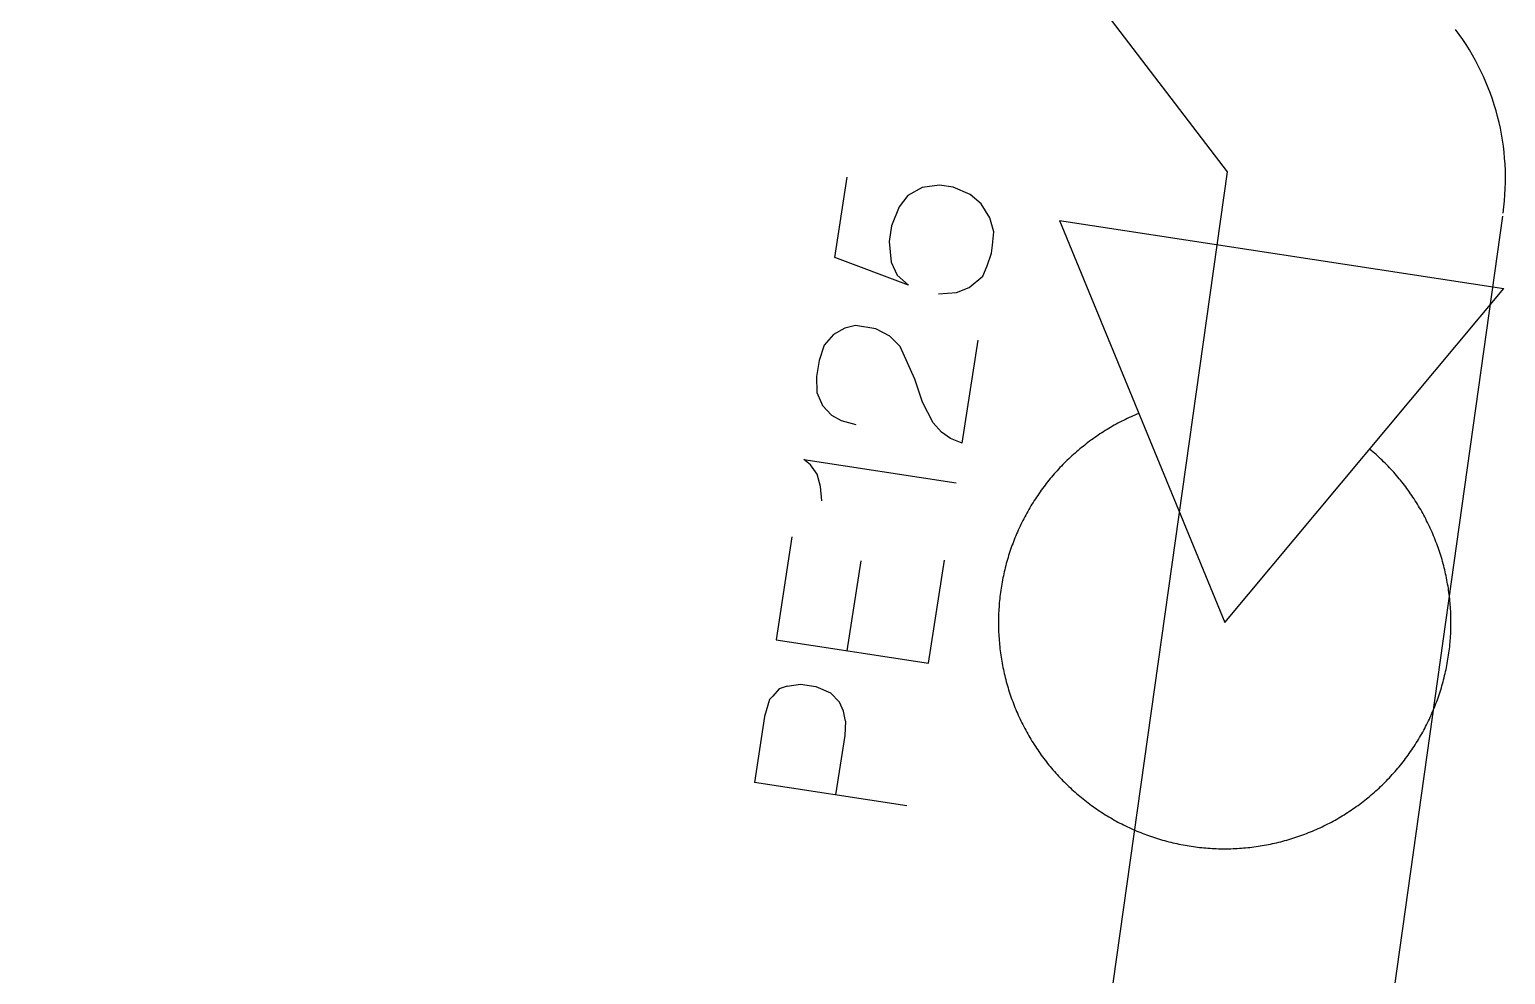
# Model space of a CAD drawing. Header units: inches. Extents: x 0.0008 to 0.0144, y 0.0003 to 0.0113.
# Drawn here: x 0.0084812 to 0.0088582, y 0.0067419 to 0.0069834 of the extents above; entities that cross this region are included whole.
import ezdxf

# ---------------------------------------------------------------- set-up
doc = ezdxf.new("R2010")
doc.units = ezdxf.units.IN
doc.header["$MEASUREMENT"] = 0
doc.layers.add('Standard', color=7, linetype='Continuous')

msp = doc.modelspace()

# ---------------------------------------------------------------- linework, layer by layer
at = {"layer": 'Standard', "color": 100, "linetype": 'ByBlock'}
for p, q in [((0.008675103578487461, 0.007094026537115795), (0.008787113930071484, 0.006947035909902386)), ((0.008787113930071484, 0.006947035909902394), (0.008481215882621839, 0.004772168269399264))]:
    msp.add_line(p, q, dxfattribs=at)
at = {"layer": 'Standard', "color": 51, "linetype": 'ByBlock'}
for p, q in [((0.008686916787493702, 0.006925151925513402), (0.008690068181164008, 0.006945722162495185)), ((0.008705569366191386, 0.006941048401598653), (0.008703321535277642, 0.006938161810270497)), ((0.00870921287095768, 0.006943079123154657), (0.008705569366191386, 0.006941048401598653)), ((0.008705569366191386, 0.006941048401598653), (0.008705569366191386, 0.006941048401598653)), ((0.008713648769116362, 0.00694365256996139), (0.00870921287095768, 0.006943079123154657)), ((0.008717131754113658, 0.006943118971010437), (0.008713648769116362, 0.00694365256996139)), ((0.008717131754113658, 0.006943118971010437), (0.008717131754113658, 0.006943118971010437)), ((0.008721462814329076, 0.006941274901507965), (0.008717131754113658, 0.006943118971010437)), ((0.008724333176753795, 0.006938909006506236), (0.008721462814329076, 0.006941274901507965)), ((0.008703321535277642, 0.006938161810270497), (0.00870143891851431, 0.006933282761069972)), ((0.00872653996708088, 0.006935288181730716), (0.008724333176753795, 0.006938909006506236)), ((0.00870143891851431, 0.006933282761069972), (0.008700818870571307, 0.00692923549358709)), ((0.008727510337040209, 0.006931742866415575), (0.00872653996708088, 0.006935288181730716)), ((0.008744333630121115, 0.006934631349028102), (0.008857770087842394, 0.006917252699712481)), ((0.008744333630121115, 0.006934631349028102), (0.008786510687476901, 0.006831850759995555)), ((0.008727227928854775, 0.006928296277897949), (0.008727510337040209, 0.006931742866415575)), ((0.008700818870571307, 0.00692923549358709), (0.008701341011758878, 0.006923977675918414)), ((0.008725855054855854, 0.006923018110142031), (0.008726917904883277, 0.006926272644156504)), ((0.008726917904883277, 0.006926272644156504), (0.008727227928854775, 0.006928296277897949)), ((0.008705754756295358, 0.006918123658304539), (0.008686916787493702, 0.006925151925513402)), ((0.008701341011758878, 0.006923977675918414), (0.008702821777476086, 0.006920644125333642)), ((0.00872469063185246, 0.006920400476247236), (0.008725855054855854, 0.006923018110142031)), ((0.008702821777476086, 0.006920644125333642), (0.008705754756295358, 0.006918123658304539)), ((0.008721266590267212, 0.006917549103207575), (0.00872469063185246, 0.006920400476247236)), ((0.008713382951007457, 0.006915919441543425), (0.008718025014261941, 0.006916192056633914)), ((0.008718025014261941, 0.006916192056633914), (0.008721266590267212, 0.006917549103207575)), ((0.008786510687476901, 0.006831850759995555), (0.008857770087842394, 0.006917252699712481)), ((0.008689470388201174, 0.00690715610545087), (0.00868656596199707, 0.006905529938339555)), ((0.008692219802419555, 0.006907770455691457), (0.008689470388201174, 0.00690715610545087)), ((0.008697408606884791, 0.006906975522431205), (0.008692219802419555, 0.006907770455691457)), ((0.008700981946551764, 0.006905081846552428), (0.008697408606884791, 0.006906975522431205)), ((0.00868656596199707, 0.006905529938339555), (0.008684155124365357, 0.006902792587699985)), ((0.008703583731071126, 0.006902436072984338), (0.008700981946551764, 0.006905081846552428)), ((0.008719477329567233, 0.006877705434361846), (0.008723507641196759, 0.006904012673000622)), ((0.008684155124365357, 0.006902792587699985), (0.008682886475864173, 0.006898844686874626)), ((0.008707378285088323, 0.006894056937017673), (0.008703583731071126, 0.006902436072984338)), ((0.008682886475864173, 0.006898844686874626), (0.008682266427921173, 0.006894797419391744)), ((0.008682266427921173, 0.006894797419391744), (0.00868229498053634, 0.006890650785251314)), ((0.008709292836851696, 0.006888181929456539), (0.008707378285088323, 0.006894056937017673)), ((0.00868229498053634, 0.006890650785251314), (0.00868377574625355, 0.006887317234666555)), ((0.00871200496371659, 0.006882919983216637), (0.008709292836851696, 0.006888181929456539)), ((0.00868377574625355, 0.006887317234666555), (0.008686060124514646, 0.006884896134294988)), ((0.008686060124514646, 0.006884896134294988), (0.00868849951476153, 0.006883486850794132)), ((0.008762603876438232, 0.00688446762361924), (0.008762117344464724, 0.006884243839388949)), ((0.008763092461153161, 0.006884686889939775), (0.008762603876438232, 0.00688446762361924)), ((0.008763583056657535, 0.006884901619523394), (0.008763092461153161, 0.006884686889939775)), ((0.008764075620826694, 0.0068851117939325), (0.008763583056657535, 0.006884901619523394)), ((0.008764570111366981, 0.006885317395120606), (0.008764075620826694, 0.0068851117939325)), ((0.00868849951476153, 0.006883486850794132), (0.008692324462956586, 0.006882455569594527)), ((0.008692324462956586, 0.006882455569594527), (0.008692324462956586, 0.006882455569594527)), ((0.00871414142844305, 0.006880573321686414), (0.00871200496371659, 0.006882919983216637)), ((0.008716451547141504, 0.006878883528958523), (0.00871414142844305, 0.006880573321686414)), ((0.008755544486301527, 0.006880647935491665), (0.00875509365139418, 0.006880358901532917)), ((0.008755997980099815, 0.006880932779515457), (0.008755544486301527, 0.006880647935491665)), ((0.008756454093850133, 0.006881213409146374), (0.008755997980099815, 0.006880932779515457)), ((0.008756912788388584, 0.006881489800288351), (0.008756454093850133, 0.006881213409146374)), ((0.008757374024329717, 0.006881761929209259), (0.008756912788388584, 0.006881489800288351)), ((0.008757837762069799, 0.006882029772542941), (0.008757374024329717, 0.006881761929209259)), ((0.008758303961790358, 0.006882293307291212), (0.008757837762069799, 0.006882029772542941)), ((0.008758772583461428, 0.006882552510825862), (0.008758303961790358, 0.006882293307291212)), ((0.008759243586845182, 0.006882807360890548), (0.008758772583461428, 0.006882552510825862)), ((0.00875971693149924, 0.006883057835602753), (0.008759243586845182, 0.006882807360890548)), ((0.0087601925767802, 0.00688330391345565), (0.00875971693149924, 0.006883057835602753)), ((0.008760670481847102, 0.006883545573319925), (0.0087601925767802, 0.00688330391345565)), ((0.008761150605665, 0.006883782794445646), (0.008760670481847102, 0.006883545573319925)), ((0.008761632907008345, 0.006884015556463968), (0.008761150605665, 0.006883782794445646)), ((0.008762117344464724, 0.006884243839388949), (0.008761632907008345, 0.006884015556463968)), ((0.008719477329567233, 0.006877705434361846), (0.008716451547141504, 0.006878883528958523)), ((0.00875032085562283, 0.006876910343016323), (0.008749904878253906, 0.006876573066317586)), ((0.008750739940406071, 0.006877243750705863), (0.00875032085562283, 0.006876910343016323)), ((0.008751162096619185, 0.006877573260758378), (0.008750739940406071, 0.006877243750705863)), ((0.008751587288014062, 0.006877898844880705), (0.008751162096619185, 0.006877573260758378)), ((0.008752015478081897, 0.006878220475116807), (0.008751587288014062, 0.006877898844880705)), ((0.008752446630056488, 0.00687853812385015), (0.008752015478081897, 0.006878220475116807)), ((0.008752880706917286, 0.006878851763806012), (0.008752446630056488, 0.00687853812385015)), ((0.008753317671392539, 0.006879161368053952), (0.008752880706917286, 0.006878851763806012)), ((0.008753757485962637, 0.006879466910009996), (0.008753317671392539, 0.006879161368053952)), ((0.00875420011286322, 0.00687976836343902), (0.008753757485962637, 0.006879466910009996)), ((0.008754645514088409, 0.006880065702456925), (0.00875420011286322, 0.00687976836343902)), ((0.00875509365139418, 0.006880358901532917), (0.008754645514088409, 0.006880065702456925)), ((0.008679011176220407, 0.006873549265106582), (0.008717927209709724, 0.006867587265654622)), ((0.008680747263150894, 0.006872185594917047), (0.008679011176220407, 0.006873549265106582)), ((0.008745923734243153, 0.006872994036224264), (0.008745544234931294, 0.00687261618305798)), ((0.008746306718525032, 0.006873368356652256), (0.008745923734243153, 0.006872994036224264)), ((0.008746693154892276, 0.00687373911220118), (0.008746306718525032, 0.006873368356652256)), ((0.00874708301016376, 0.006874106271036382), (0.008746693154892276, 0.00687373911220118)), ((0.00874747625086487, 0.006874469801632031), (0.00874708301016376, 0.006874106271036382)), ((0.008747872843230252, 0.006874829672773838), (0.00874747625086487, 0.006874469801632031)), ((0.008748272753206804, 0.006875185853561705), (0.008747872843230252, 0.006874829672773838)), ((0.008748675946456516, 0.006875538313412418), (0.008748272753206804, 0.006875185853561705)), ((0.00874908238835948, 0.006875887022062275), (0.008748675946456516, 0.006875538313412418)), ((0.008749492044016885, 0.006876231949569642), (0.00874908238835948, 0.006875887022062275)), ((0.008749904878253906, 0.006876573066317586), (0.008749492044016885, 0.006876231949569642)), ((0.00882394661065463, 0.006875880540911016), (0.008823537014725552, 0.006876225539342701)), ((0.008823537014725552, 0.006876225539342701), (0.008823537014725552, 0.006876225539342701)), ((0.00882435299217463, 0.006875531761893346), (0.00882394661065463, 0.006875880540911016)), ((0.008824756124391934, 0.006875179232237367), (0.00882435299217463, 0.006875531761893346)), ((0.008825155972691878, 0.006874822982212759), (0.008824756124391934, 0.006875179232237367)), ((0.008825552502741744, 0.006874463042408701), (0.008825155972691878, 0.006874822982212759)), ((0.008825945680493743, 0.006874099443731181), (0.008825552502741744, 0.006874463042408701)), ((0.008826335472187984, 0.00687373221740032), (0.008825945680493743, 0.006874099443731181)), ((0.00882672184435528, 0.006873361394947752), (0.008826335472187984, 0.00687373221740032)), ((0.008827104763820032, 0.006872987008213882), (0.00882672184435528, 0.006873361394947752)), ((0.00882748419770313, 0.006872609089345174), (0.008827104763820032, 0.006872987008213882)), ((0.008682403069922937, 0.006869777947520465), (0.008680747263150894, 0.006872185594917047)), ((0.008683269908771133, 0.006866683430621988), (0.008682403069922937, 0.006869777947520465)), ((0.008742637545490048, 0.006869470134841921), (0.008742290840433783, 0.00686906198248441)), ((0.00874298801768257, 0.006869875057038449), (0.008742637545490048, 0.006869470134841921)), ((0.008743342226918378, 0.006870276714305614), (0.00874298801768257, 0.006869875057038449)), ((0.008743700142783488, 0.006870675072155381), (0.008743342226918378, 0.006870276714305614)), ((0.008744061734545732, 0.006871070096383079), (0.008743700142783488, 0.006870675072155381)), ((0.008744426971157264, 0.006871461753070198), (0.008744061734545732, 0.006871070096383079)), ((0.008744795821257331, 0.006871850008587433), (0.008744426971157264, 0.006871461753070198)), ((0.008745168253174866, 0.006872234829597496), (0.008744795821257331, 0.006871850008587433)), ((0.008745544234931294, 0.00687261618305798), (0.008745168253174866, 0.006872234829597496)), ((0.008827860113424787, 0.00687222767079135), (0.00882748419770313, 0.006872609089345174)), ((0.00882823247870724, 0.006871842785302649), (0.008827860113424787, 0.00687222767079135)), ((0.008828601261577586, 0.006871454465926999), (0.00882823247870724, 0.006871842785302649)), ((0.008828966430370599, 0.006871062746007161), (0.008828601261577586, 0.006871454465926999)), ((0.008829327953731288, 0.006870667659177898), (0.008828966430370599, 0.006871062746007161)), ((0.008829685800617704, 0.006870269239363039), (0.008829327953731288, 0.006870667659177898)), ((0.008830039940303583, 0.006869867520772657), (0.008829685800617704, 0.006870269239363039)), ((0.00883039034238096, 0.006869462537899988), (0.008830039940303583, 0.006869867520772657)), ((0.008830736976762822, 0.006869054325518642), (0.00883039034238096, 0.006869462537899988)), ((0.00868356279694733, 0.006862962304076134), (0.008683269908771133, 0.006866683430621988)), ((0.008739656320145358, 0.006865684740157398), (0.008739344819301035, 0.006865249125686828)), ((0.008739971844106765, 0.0068661174494972), (0.008739656320145358, 0.006865684740157398)), ((0.008740291364093055, 0.006866547216551945), (0.008739971844106765, 0.0068661174494972)), ((0.008740614852668818, 0.006866974004420024), (0.008740291364093055, 0.006866547216551945)), ((0.008740942282057953, 0.006867397776455539), (0.008740614852668818, 0.006866974004420024)), ((0.008741273624146012, 0.006867818496271666), (0.008740942282057953, 0.006867397776455539)), ((0.008741608850482488, 0.006868236127743555), (0.008741273624146012, 0.006867818496271666)), ((0.008741947932283401, 0.006868650635011598), (0.008741608850482488, 0.006868236127743555)), ((0.008742290840433783, 0.00686906198248441), (0.008741947932283401, 0.006868650635011598)), ((0.008831079813685633, 0.006868642918679444), (0.008830736976762822, 0.006869054325518642)), ((0.008831418823711969, 0.006868228352707599), (0.008831079813685633, 0.006868642918679444)), ((0.008831753977732988, 0.00686781066319948), (0.008831418823711969, 0.006868228352707599)), ((0.008832085246970878, 0.00686738988601972), (0.008831753977732988, 0.00686781066319948)), ((0.008832412602981465, 0.006866966057298056), (0.008832085246970878, 0.00686738988601972)), ((0.008832736017656554, 0.006866539213426228), (0.008832412602981465, 0.006866966057298056)), ((0.008833055463226389, 0.006866109391054906), (0.008832736017656554, 0.006866539213426228)), ((0.008833370912261992, 0.006865676627090457), (0.008833055463226389, 0.006866109391054906)), ((0.00883368233767753, 0.006865240958691874), (0.008833370912261992, 0.006865676627090457)), ((0.008737000780787894, 0.006861664164552519), (0.008736726649406387, 0.006861204115936985)), ((0.00873727916330252, 0.006862121653261161), (0.008737000780787894, 0.006861664164552519)), ((0.008737561773047119, 0.00686257654278098), (0.00873727916330252, 0.006862121653261161)), ((0.008737848585755619, 0.006863028794053187), (0.008737561773047119, 0.00686257654278098)), ((0.008738139576801078, 0.006863478368245579), (0.008737848585755619, 0.006863028794053187)), ((0.00873843472119769, 0.006863925226755756), (0.008738139576801078, 0.006863478368245579)), ((0.008738733993603158, 0.006864369331214539), (0.00873843472119769, 0.006863925226755756)), ((0.008739037368320613, 0.006864810643489217), (0.008738733993603158, 0.006864369331214539)), ((0.008739344819301035, 0.006865249125686828), (0.008739037368320613, 0.006864810643489217)), ((0.008833989712732727, 0.006864802423267493), (0.00883368233767753, 0.006865240958691874)), ((0.008834293011035005, 0.006864361058471874), (0.008833989712732727, 0.006864802423267493)), ((0.008834592206541881, 0.006863916902202476), (0.008834293011035005, 0.006864361058471874)), ((0.00883488727356313, 0.006863469992596472), (0.008834592206541881, 0.006863916902202476)), ((0.008835178186763075, 0.006863020368027425), (0.00883488727356313, 0.006863469992596472)), ((0.008835464921162606, 0.006862568067102051), (0.008835178186763075, 0.006863020368027425)), ((0.008835747452141524, 0.006862113128656827), (0.008835464921162606, 0.006862568067102051)), ((0.008836025755440468, 0.006861655591754736), (0.008835747452141524, 0.006862113128656827)), ((0.008836299807163158, 0.006861195495681855), (0.008836025755440468, 0.006861655591754736)), ((0.008734928692167633, 0.006857915443219142), (0.008734689386144277, 0.006857436355158165)), ((0.008735172427242512, 0.006858392293254535), (0.008734928692167633, 0.006857915443219142)), ((0.008735420570440772, 0.006858866864319956), (0.008735172427242512, 0.006858392293254535)), ((0.008735673100455806, 0.00685933911566669), (0.008735420570440772, 0.006858866864319956)), ((0.00873592999560426, 0.006859809006745225), (0.008735673100455806, 0.00685933911566669)), ((0.008736191233828024, 0.006860276497208677), (0.00873592999560426, 0.006859809006745225)), ((0.00873645679269607, 0.006860741546916319), (0.008736191233828024, 0.006860276497208677)), ((0.008736726649406387, 0.006861204115936985), (0.00873645679269607, 0.006860741546916319)), ((0.008836569583778296, 0.006860732879944011), (0.008836299807163158, 0.006861195495681855)), ((0.00883683506212173, 0.006860267784263374), (0.008836569583778296, 0.006860732879944011)), ((0.008837096219398334, 0.006859800248575056), (0.00883683506212173, 0.006860267784263374)), ((0.008837353033184055, 0.006859330313023669), (0.008837096219398334, 0.006859800248575056)), ((0.008837605481427705, 0.006858858017959913), (0.008837353033184055, 0.006859330313023669)), ((0.008837853542453056, 0.006858383403937063), (0.008837605481427705, 0.006858858017959913)), ((0.008838097194960495, 0.006857906511707516), (0.008837853542453056, 0.006858383403937063)), ((0.008838336418028964, 0.006857427382219291), (0.008838097194960495, 0.006857906511707516)), ((0.008733347683925074, 0.006854517144907567), (0.008733139935087189, 0.006854023552805382)), ((0.008733559997566627, 0.006855008790776653), (0.008733347683925074, 0.006854517144907567)), ((0.008733776857781712, 0.006855498448197811), (0.008733559997566627, 0.006855008790776653)), ((0.00873399824594978, 0.006855986075126949), (0.008733776857781712, 0.006855498448197811)), ((0.008734224143061476, 0.00685647162969433), (0.00873399824594978, 0.006855986075126949)), ((0.008734454529720303, 0.006856955070208165), (0.008734224143061476, 0.00685647162969433)), ((0.008734689386144277, 0.006857436355158165), (0.008734454529720303, 0.006856955070208165)), ((0.008838571191117752, 0.006856946056612477), (0.008838336418028964, 0.006857427382219291)), ((0.00883880149406822, 0.006856462576215795), (0.008838571191117752, 0.006856946056612477)), ((0.008839027307105595, 0.006855976982542924), (0.00883880149406822, 0.006856462576215795)), ((0.00883924861084059, 0.006855489317289023), (0.008839027307105595, 0.006855976982542924)), ((0.008839465386271107, 0.006854999622327122), (0.00883924861084059, 0.006855489317289023)), ((0.008839677614783879, 0.006854507939704555), (0.008839465386271107, 0.006854999622327122)), ((0.008839885278156066, 0.006854014311639268), (0.008839677614783879, 0.006854507939704555)), ((0.00867598069189898, 0.006853768245283969), (0.008671950380269461, 0.006827461006645193)), ((0.008731814956369476, 0.006850517493782043), (0.008731644334899284, 0.006850009870834487)), ((0.008731990274249925, 0.006851023513923716), (0.008731814956369476, 0.006850517493782043)), ((0.008732170273487059, 0.006851527887810449), (0.008731990274249925, 0.006851023513923716)), ((0.008732354938625394, 0.00685203057213452), (0.008732170273487059, 0.006851527887810449)), ((0.008732544253808783, 0.006852531523733287), (0.008732354938625394, 0.00685203057213452)), ((0.008732738202781823, 0.006853030699592925), (0.008732544253808783, 0.006852531523733287)), ((0.008732936768891208, 0.006853528056852023), (0.008732738202781823, 0.006853030699592925)), ((0.008733139935087189, 0.006854023552805382), (0.008732936768891208, 0.006853528056852023)), ((0.00884008835855677, 0.006853518780516295), (0.008839885278156066, 0.006854014311639268)), ((0.008840286838548674, 0.00685302138888409), (0.00884008835855677, 0.006853518780516295)), ((0.008840480701089426, 0.006852522179450803), (0.008840286838548674, 0.00685302138888409)), ((0.00884066992953314, 0.006852021195080724), (0.008840480701089426, 0.006852522179450803)), ((0.008840854507631847, 0.006851518478790497), (0.00884066992953314, 0.006852021195080724)), ((0.00884103441953691, 0.006851014073745516), (0.008840854507631847, 0.006851518478790497)), ((0.008841209649800275, 0.006850508023256165), (0.00884103441953691, 0.006851014073745516)), ((0.008841380183375965, 0.00685000037077411), (0.008841209649800275, 0.006850508023256165)), ((0.00869011119589781, 0.006824678740234276), (0.008693625317614783, 0.006847616628693547)), ((0.008710866413758775, 0.006821499007193241), (0.008714896725388296, 0.006847806245832015)), ((0.008730720022726382, 0.006846932924240981), (0.008730582663599787, 0.006846415309313346)), ((0.008730862172278945, 0.006847449244149256), (0.008730720022726382, 0.006846932924240981)), ((0.008731009100051878, 0.006847964224704736), (0.008730862172278945, 0.006847449244149256)), ((0.008731160793429355, 0.006848477821688976), (0.008731009100051878, 0.006847964224704736)), ((0.008731317239386315, 0.006848989991002323), (0.008731160793429355, 0.006848477821688976)), ((0.008731478424489644, 0.006849500688667724), (0.008731317239386315, 0.006848989991002323)), ((0.008731644334899284, 0.006850009870834487), (0.008731478424489644, 0.006849500688667724)), ((0.008841546005621212, 0.006849491159888548), (0.008841380183375965, 0.00685000037077411)), ((0.008841707102297806, 0.00684898043432256), (0.008841546005621212, 0.006849491159888548)), ((0.008841863459573291, 0.006848468237929169), (0.008841707102297806, 0.00684898043432256)), ((0.008842015064022173, 0.006847954614687827), (0.008841863459573291, 0.006848468237929169)), ((0.008842161902627047, 0.006847439608700386), (0.008842015064022173, 0.006847954614687827)), ((0.00884230396277971, 0.006846923264187476), (0.008842161902627047, 0.006847439608700386)), ((0.008842441232282259, 0.006846405625484665), (0.00884230396277971, 0.006846923264187476)), ((0.008729859739345303, 0.00684328492054283), (0.008729756220281775, 0.006842759490674563)), ((0.008729968122702393, 0.006843809368625), (0.008729859739345303, 0.00684328492054283)), ((0.00873008136104683, 0.006844332789889689), (0.008729968122702393, 0.006843809368625)), ((0.008730199444655414, 0.00684485513939372), (0.00873008136104683, 0.006844332789889689)), ((0.008730322363389054, 0.006845376372285917), (0.008730199444655414, 0.00684485513939372)), ((0.008730450106693363, 0.006845896443810972), (0.008730322363389054, 0.006845376372285917)), ((0.008730582663599787, 0.006846415309313346), (0.008730450106693363, 0.006845896443810972)), ((0.008842573699348166, 0.006845886737038623), (0.008842441232282259, 0.006846405625484665)), ((0.008842701352603214, 0.006845366643403351), (0.008842573699348166, 0.006845886737038623)), ((0.008842824181086567, 0.006844845389236308), (0.008842701352603214, 0.006845366643403351)), ((0.008842942174251633, 0.006844323019294614), (0.008842824181086567, 0.006844845389236308)), ((0.008843055321967016, 0.006843799578431222), (0.008842942174251633, 0.006844323019294614)), ((0.008843163614517383, 0.006843275111590972), (0.008843055321967016, 0.006843799578431222)), ((0.00884326704260424, 0.006842749663806858), (0.008843163614517383, 0.006843275111590972)), ((0.00872916848088774, 0.006839057790945772), (0.008729104160926673, 0.006838526137218621)), ((0.008729237724496804, 0.006839588825846298), (0.00872916848088774, 0.006839057790945772)), ((0.008729311885808283, 0.006840119196323283), (0.008729237724496804, 0.006839588825846298)), ((0.008729390958454413, 0.006840648856836838), (0.008729311885808283, 0.006840119196323283)), ((0.008729474935645654, 0.006841177761908031), (0.008729390958454413, 0.006840648856836838)), ((0.00872956381017137, 0.006841705866122798), (0.008729474935645654, 0.006841177761908031)), ((0.008729657574400394, 0.006842233124135863), (0.00872956381017137, 0.006841705866122798)), ((0.008729756220281775, 0.006842759490674563), (0.008729657574400394, 0.006842233124135863)), ((0.008843365597346843, 0.006842223280196083), (0.00884326704260424, 0.006842749663806858)), ((0.008843459270282837, 0.0068416960059562), (0.008843365597346843, 0.006842223280196083)), ((0.008843548053369059, 0.006841167886361244), (0.008843459270282837, 0.0068416960059562)), ((0.008843631938982221, 0.006840638966757811), (0.008843548053369059, 0.006841167886361244)), ((0.008843710919919543, 0.006840109292561233), (0.008843631938982221, 0.006840638966757811)), ((0.008843784989399358, 0.006839578909251606), (0.008843710919919543, 0.006840109292561233)), ((0.008843854141061803, 0.006839047862369901), (0.008843784989399358, 0.006839578909251606)), ((0.008843918368969157, 0.006838516197514098), (0.008843854141061803, 0.006839047862369901)), ((0.008728821917394032, 0.006835325779126072), (0.00872879219387696, 0.006834791074295803)), ((0.008728856594316544, 0.006835860185576279), (0.008728821917394032, 0.006835325779126072)), ((0.00872889622166697, 0.006836394247760008), (0.008728856594316544, 0.006835860185576279)), ((0.008728940796042708, 0.006836927919820352), (0.00872889622166697, 0.006836394247760008)), ((0.008728990313616465, 0.00683746115593398), (0.008728940796042708, 0.006836927919820352)), ((0.00872904477013641, 0.006837993910314921), (0.008728990313616465, 0.00683746115593398)), ((0.008729104160926673, 0.006838526137218621), (0.00872904477013641, 0.006837993910314921)), ((0.008843977667606575, 0.006837983960335213), (0.008843918368969157, 0.006838516197514098)), ((0.00884403203188241, 0.006837451196533429), (0.008843977667606575, 0.006837983960335213)), ((0.008844081457128668, 0.006836917951854126), (0.00884403203188241, 0.006837451196533429)), ((0.008844125939101579, 0.006836384272083968), (0.008844081457128668, 0.006836917951854126)), ((0.008844165473981641, 0.006835850203047012), (0.008844125939101579, 0.006836384272083968)), ((0.008844200058374276, 0.006835315790600704), (0.008844165473981641, 0.006835850203047012)), ((0.008844229689309898, 0.006834781080631999), (0.008844200058374276, 0.006835315790600704)), ((0.008728722878522489, 0.006832650189716685), (0.00872871795180204, 0.006832114682041287)), ((0.00872871795180204, 0.006832114682041287), (0.008728717987413951, 0.006831579151704409)), ((0.008728717987413951, 0.006831579151704409), (0.008728722985355153, 0.006831043644688992)), ((0.00872873276715226, 0.006833185628749614), (0.008728722878522489, 0.006832650189716685)), ((0.008728747616842279, 0.006833720953164973), (0.00872873276715226, 0.006833185628749614)), ((0.008728767426317497, 0.006834256116997532), (0.008728747616842279, 0.006833720953164973)), ((0.00872879219387696, 0.006834791074295803), (0.008728767426317497, 0.006834256116997532)), ((0.008844254364244276, 0.006834246119053381), (0.008844229689309898, 0.006834781080631999)), ((0.008844274081058692, 0.006833710951798956), (0.008844254364244276, 0.006834246119053381)), ((0.008844288838060196, 0.006833175624820476), (0.008844274081058692, 0.006833710951798956)), ((0.00884429863398167, 0.006832640184083421), (0.008844288838060196, 0.006833175624820476)), ((0.008844298248985133, 0.00683103363909831), (0.00884430333964619, 0.006831569145240339)), ((0.00884430346798205, 0.006832104675563023), (0.00884429863398167, 0.006832640184083421)), ((0.00884430333964619, 0.006831569145240339), (0.00884430346798205, 0.006832104675563023)), ((0.008728722985355153, 0.006831043644688992), (0.00872873294519648, 0.006830508206975953)), ((0.00872873294519648, 0.006830508206975953), (0.008728747866082806, 0.006829972884540283)), ((0.008728747866082806, 0.006829972884540283), (0.008728767746732917, 0.006829437723347058)), ((0.008728767746732917, 0.006829437723347058), (0.008728792585439755, 0.006828902769347524)), ((0.008728792585439755, 0.006828902769347524), (0.008728822380070594, 0.006828368068475118)), ((0.008728822380070594, 0.006828368068475118), (0.008728857128067117, 0.006827833666641558)), ((0.008728857128067117, 0.006827833666641558), (0.008728896826445736, 0.006827299609732866)), ((0.008844123759639373, 0.006827289634297866), (0.008844163550486247, 0.006827823684325008)), ((0.008844163550486247, 0.006827823684325008), (0.008844198391010808, 0.00682835808013415)), ((0.008844198391010808, 0.00682835808013415), (0.008844228278221528, 0.006828892775839775)), ((0.008844228278221528, 0.006828892775839775), (0.008844253209552178, 0.006829427725530615)), ((0.008844253209552178, 0.006829427725530615), (0.00884427318286198, 0.006829962883273605)), ((0.00884427318286198, 0.006829962883273605), (0.00884428819643604, 0.006830498203117788)), ((0.00884428819643604, 0.006830498203117788), (0.008844298248985133, 0.00683103363909831)), ((0.008671950380269461, 0.006827461006645193), (0.008710866413758775, 0.006821499007193241)), ((0.008728896826445736, 0.006827299609732866), (0.008728941471797766, 0.006826765943605468)), ((0.008728941471797766, 0.006826765943605468), (0.008728991060289753, 0.006826232714082248)), ((0.008728991060289753, 0.006826232714082248), (0.008729045587663839, 0.006825699966948554)), ((0.008729045587663839, 0.006825699966948554), (0.008729105049238071, 0.006825167747948346)), ((0.008729105049238071, 0.006825167747948346), (0.008729169439906799, 0.00682463610278026)), ((0.008729169439906799, 0.00682463610278026), (0.008729238754141165, 0.006824105077093598)), ((0.008729238754141165, 0.006824105077093598), (0.008729312985989567, 0.006823574716484519)), ((0.008843706955158315, 0.006823564813160949), (0.008843781278834449, 0.006824095160909267)), ((0.008843781278834449, 0.006824095160909267), (0.008843850685011772, 0.00682462617458661)), ((0.008843850685011772, 0.00682462617458661), (0.008843915167730783, 0.006825157808597878)), ((0.008843915167730783, 0.006825157808597878), (0.00884397472145472, 0.006825690017294672)), ((0.00884397472145472, 0.006825690017294672), (0.008844029341070038, 0.006826222754979279)), ((0.008844029341070038, 0.006826222754979279), (0.008844079021886846, 0.006826755975908563)), ((0.008844079021886846, 0.006826755975908563), (0.008844123759639373, 0.006827289634297866)), ((0.008729312985989567, 0.006823574716484519), (0.00872939212907813, 0.006823045066492055)), ((0.00872939212907813, 0.006823045066492055), (0.008729476176611285, 0.006822516172594236)), ((0.008729476176611285, 0.006822516172594236), (0.00872956512137239, 0.006821988080204158)), ((0.00872956512137239, 0.006821988080204158), (0.008729658955724216, 0.006821460834666109)), ((0.008729658955724216, 0.006821460834666109), (0.008729757671609745, 0.006820934481251642)), ((0.008729757671609745, 0.006820934481251642), (0.008729861260552859, 0.006820409065155725)), ((0.008729861260552859, 0.006820409065155725), (0.008729969713658905, 0.006819884631492827)), ((0.00884304958858217, 0.006819874841933134), (0.008843158132489216, 0.006820399256810142)), ((0.008843158132489216, 0.006820399256810142), (0.00884326181240348, 0.006820924654962363)), ((0.00884326181240348, 0.006820924654962363), (0.008843360619422579, 0.006821450991276862)), ((0.008843360619422579, 0.006821450991276862), (0.008843454545062492, 0.006821978220560141)), ((0.008843454545062492, 0.006821978220560141), (0.008843543581258348, 0.006822506297542039)), ((0.008843543581258348, 0.006822506297542039), (0.008843627720365134, 0.006823035176879582)), ((0.008843627720365134, 0.006823035176879582), (0.008843706955158315, 0.006823564813160949)), ((0.008729969713658905, 0.006819884631492827), (0.008730083021615674, 0.006819361225293102)), ((0.008730083021615674, 0.006819361225293102), (0.008730201174694023, 0.006818838891498437)), ((0.008730201174694023, 0.006818838891498437), (0.008730324162748866, 0.00681831767495865)), ((0.008730324162748866, 0.00681831767495865), (0.008730451975219886, 0.00681779762042763)), ((0.008730451975219886, 0.00681779762042763), (0.00873058460113257, 0.0068172787725595)), ((0.00873058460113257, 0.0068172787725595), (0.008730722029099079, 0.006816761175904753)), ((0.008730722029099079, 0.006816761175904753), (0.00873086424731926, 0.006816244874906477)), ((0.008842154424732641, 0.006816235240284602), (0.008842296732345212, 0.006816751516650886)), ((0.008842296732345212, 0.006816751516650886), (0.008842434249928496, 0.00681726908950303)), ((0.008842434249928496, 0.00681726908950303), (0.008842566965674654, 0.006817787914399981)), ((0.008842566965674654, 0.006817787914399981), (0.008842694868188172, 0.006818307946793224)), ((0.008842694868188172, 0.006818307946793224), (0.008842817946486751, 0.006818829142030539)), ((0.008842817946486751, 0.006818829142030539), (0.008842936190002374, 0.006819351455359866)), ((0.008842936190002374, 0.006819351455359866), (0.00884304958858217, 0.006819874841933134)), ((0.00867107741358524, 0.00681309683714002), (0.00867027380104137, 0.006812184386926826)), ((0.008672684638673087, 0.00681492173756639), (0.00867107741358524, 0.00681309683714002)), ((0.008674785452333298, 0.006815635454464519), (0.008672684638673087, 0.00681492173756639)), ((0.008674785452333298, 0.006815635454464519), (0.008678183467109819, 0.006816150438047578)), ((0.008678183467109819, 0.006816150438047578), (0.008682075070458744, 0.006815554238102382)), ((0.008682075070458744, 0.006815554238102382), (0.008685811661821917, 0.00681394622128646)), ((0.008685811661821917, 0.00681394622128646), (0.00868809604008305, 0.006811525120914893)), ((0.00873086424731926, 0.006816244874906477), (0.008731011243581673, 0.006815729913896468)), ((0.008731011243581673, 0.006815729913896468), (0.008731163005264539, 0.006815216337091515)), ((0.008731163005264539, 0.006815216337091515), (0.008731319519336981, 0.006814704188589505)), ((0.008731319519336981, 0.006814704188589505), (0.008731480772360028, 0.006814193512365728)), ((0.008731480772360028, 0.006814193512365728), (0.008731646750487806, 0.006813684352269008)), ((0.008731646750487806, 0.006813684352269008), (0.008731817439468704, 0.006813176752018043)), ((0.008731817439468704, 0.006813176752018043), (0.008731992824646633, 0.006812670755197551)), ((0.008731992824646633, 0.006812670755197551), (0.00873217289096228, 0.00681216640525461)), ((0.008840845074946082, 0.006812156997277878), (0.008841025228584284, 0.006812661316035831)), ((0.008841025228584284, 0.006812661316035831), (0.008841200701369942, 0.006813167282481818)), ((0.008841200701369942, 0.006813167282481818), (0.00884137147823632, 0.006813674853171369)), ((0.00884137147823632, 0.006813674853171369), (0.00884153754451969, 0.006814183984522298)), ((0.00884153754451969, 0.006814183984522298), (0.008841698885960933, 0.006814694632818421)), ((0.008841698885960933, 0.006814694632818421), (0.008841855488706547, 0.006815206754213252)), ((0.008841855488706547, 0.006815206754213252), (0.008842007339309964, 0.006815720304733867)), ((0.008842007339309964, 0.006815720304733867), (0.008842154424732641, 0.006816235240284602)), ((0.00867027380104137, 0.006812184386926826), (0.0086689539985849, 0.006807902586534137)), ((0.0086891193185478, 0.00680923508918011), (0.00868809604008305, 0.006811525120914893)), ((0.008689627550895074, 0.006806702938208834), (0.0086891193185478, 0.00680923508918011)), ((0.00873217289096228, 0.00681216640525461), (0.00873235762295437, 0.006811663745494862)), ((0.00873235762295437, 0.006811663745494862), (0.008732547004761058, 0.006811162819078823)), ((0.008732547004761058, 0.006811162819078823), (0.008732741020121145, 0.006810663669018192)), ((0.008732741020121145, 0.006810663669018192), (0.008732939652375689, 0.006810166338172137)), ((0.008732939652375689, 0.006810166338172137), (0.008733142884469244, 0.006809670869243625)), ((0.008733142884469244, 0.006809670869243625), (0.008733350698951441, 0.006809177304775721)), ((0.008733350698951441, 0.006809177304775721), (0.00873356307797846, 0.00680868568714802)), ((0.008839454285284735, 0.006808676519926212), (0.008839666749429263, 0.006809168100774363)), ((0.008839666749429263, 0.006809168100774363), (0.00883987464936617, 0.006809661629252996)), ((0.00883987464936617, 0.006809661629252996), (0.008840077967244231, 0.006810157062985637)), ((0.008840077967244231, 0.006810157062985637), (0.008840276685605724, 0.006810654359432216)), ((0.008840276685605724, 0.006810654359432216), (0.00884047078738782, 0.006811153475892736)), ((0.00884047078738782, 0.006811153475892736), (0.008840660255924138, 0.006811654369510929)), ((0.008840660255924138, 0.006811654369510929), (0.008840845074946082, 0.006812156997277878)), ((0.0086689539985849, 0.006807902586534137), (0.008666369948782433, 0.0067910355992992)), ((0.008689627550895074, 0.006806702938208834), (0.008689450346429642, 0.006803033119318984)), ((0.00873356307797846, 0.00680868568714802), (0.00873378000331449, 0.006808196058572909)), ((0.00873378000331449, 0.006808196058572909), (0.008734001456333382, 0.006807708461091984)), ((0.008734001456333382, 0.006807708461091984), (0.008734227418020279, 0.006807222936572489)), ((0.008734227418020279, 0.006807222936572489), (0.008734457868973106, 0.006806739526703614)), ((0.008734457868973106, 0.006806739526703614), (0.008734692789404362, 0.00680625827299302)), ((0.008734692789404362, 0.00680625827299302), (0.008734932159142771, 0.006805779216763212)), ((0.008734932159142771, 0.006805779216763212), (0.008735175957635007, 0.00680530239914802)), ((0.008735175957635007, 0.00680530239914802), (0.008735424163947491, 0.006804827861089048)), ((0.008837592531383578, 0.006804819016161212), (0.008837840819855822, 0.006805293511237607)), ((0.008837840819855822, 0.006805293511237607), (0.008838084700902594, 0.006805770286633366)), ((0.008838084700902594, 0.006805770286633366), (0.00883832415358319, 0.006806249301410524)), ((0.00883832415358319, 0.006806249301410524), (0.008838559157337193, 0.006806730514438811)), ((0.008838559157337193, 0.006806730514438811), (0.008838789691986142, 0.006807213884399197)), ((0.008838789691986142, 0.006807213884399197), (0.008839015737735404, 0.006807699369787477)), ((0.008839015737735404, 0.006807699369787477), (0.008839237275175632, 0.006808186928917791)), ((0.008839237275175632, 0.006808186928917791), (0.008839454285284735, 0.006808676519926212)), ((0.008689450346429642, 0.006803033119318984), (0.008687125166643382, 0.006787855866258157)), ((0.008735424163947491, 0.006804827861089048), (0.008735676756768193, 0.006804355643332161)), ((0.008735676756768193, 0.006804355643332161), (0.008735933714408365, 0.006803885786424007)), ((0.008735933714408365, 0.006803885786424007), (0.008736195014804571, 0.006803418330708531)), ((0.008736195014804571, 0.006803418330708531), (0.008736460635520386, 0.006802953316323473)), ((0.008736460635520386, 0.006802953316323473), (0.008736730553748497, 0.006802490783196964)), ((0.008736730553748497, 0.006802490783196964), (0.008737004746312583, 0.006802030771044102)), ((0.008737004746312583, 0.006802030771044102), (0.008737283189669244, 0.006801573319363488)), ((0.008737283189669244, 0.006801573319363488), (0.008737565859910186, 0.006801118467433877)), ((0.008835450193193142, 0.006801109993383795), (0.008835732942184815, 0.006801564796363878)), ((0.008835732942184815, 0.006801564796363878), (0.008836011464742406, 0.006802022199826795)), ((0.008836011464742406, 0.006802022199826795), (0.008836285736950788, 0.006802482164497933)), ((0.008836285736950788, 0.006802482164497933), (0.008836555735259764, 0.006802944650882732)), ((0.008836555735259764, 0.006802944650882732), (0.008836821436486118, 0.006803409619270161)), ((0.008836821436486118, 0.006803409619270161), (0.008837082817815622, 0.006803877029735992)), ((0.008837082817815622, 0.006803877029735992), (0.008837339856804897, 0.006804346842146374)), ((0.008837339856804897, 0.006804346842146374), (0.008837592531383578, 0.006804819016161212)), ((0.008737565859910186, 0.006801118467433877), (0.008737852732764118, 0.006800666254310826)), ((0.008737852732764118, 0.006800666254310826), (0.00873814378359891, 0.006800216718823296)), ((0.00873814378359891, 0.006800216718823296), (0.008738438987423673, 0.006799769899570327)), ((0.008738438987423673, 0.006799769899570327), (0.00873873831889094, 0.006799325834917728)), ((0.00873873831889094, 0.006799325834917728), (0.00873904175229882, 0.006798884562994815)), ((0.00873904175229882, 0.006798884562994815), (0.008739349261593256, 0.006798446121691078)), ((0.008739349261593256, 0.006798446121691078), (0.00873966082037015, 0.006798010548652968)), ((0.00873966082037015, 0.006798010548652968), (0.008739976401877713, 0.006797577881280662)), ((0.008739976401877713, 0.006797577881280662), (0.008740295979018802, 0.006797148156724843)), ((0.008832719386689386, 0.006797140155438424), (0.008833039038229972, 0.006797569824654894)), ((0.008833039038229972, 0.006797569824654894), (0.008833354694646627, 0.006798002437379622)), ((0.008833354694646627, 0.006798002437379622), (0.008833666328835777, 0.006798437956466622)), ((0.008833666328835777, 0.006798437956466622), (0.00883397391403915, 0.006798876344520338)), ((0.00883397391403915, 0.006798876344520338), (0.008834277423846138, 0.006799317563898925)), ((0.008834277423846138, 0.006799317563898925), (0.008834576832196133, 0.006799761576717361)), ((0.008834576832196133, 0.006799761576717361), (0.008834872113380594, 0.00680020834485083)), ((0.008834872113380594, 0.00680020834485083), (0.008835163242045472, 0.00680065782993787)), ((0.008835163242045472, 0.00680065782993787), (0.008835450193193142, 0.006801109993383795)), ((0.008740295979018802, 0.006797148156724843), (0.008740619524353139, 0.006796721411883484)), ((0.008740619524353139, 0.006796721411883484), (0.008740947010099693, 0.006796297683398756)), ((0.008740947010099693, 0.006796297683398756), (0.008741278408139186, 0.006795877007653788)), ((0.008741278408139186, 0.006795877007653788), (0.008741613690016331, 0.006795459420769602)), ((0.008741613690016331, 0.006795459420769602), (0.008741952826942406, 0.006795044958602023)), ((0.008741952826942406, 0.006795044958602023), (0.008742295789797629, 0.00679463365673854)), ((0.008742295789797629, 0.00679463365673854), (0.008742642549133756, 0.006794225550495274)), ((0.008742642549133756, 0.006794225550495274), (0.008742993075176559, 0.006793820674914016)), ((0.008742993075176559, 0.006793820674914016), (0.00874334733782835, 0.006793419064759094)), ((0.008829667382255105, 0.006793411591853519), (0.008830021714438039, 0.006793813140663909)), ((0.008830021714438039, 0.006793813140663909), (0.008830372310577398, 0.006794217955547571)), ((0.008830372310577398, 0.006794217955547571), (0.00883071914056954, 0.006794626001745362)), ((0.00883071914056954, 0.006794626001745362), (0.008831062174634153, 0.006795037244220669)), ((0.008831062174634153, 0.006795037244220669), (0.00883140138331683, 0.006795451647662465)), ((0.00883140138331683, 0.006795451647662465), (0.008831736737491705, 0.006795869176488291)), ((0.008831736737491705, 0.006795869176488291), (0.008832068208363764, 0.006796289794847307)), ((0.008832068208363764, 0.006796289794847307), (0.008832395767471524, 0.006796713466623453)), ((0.008832395767471524, 0.006796713466623453), (0.008832719386689386, 0.006797140155438424)), ((0.008705285982271752, 0.006785073599847247), (0.008666369948782433, 0.0067910355992992)), ((0.00874334733782835, 0.006793419064759094), (0.008743705306670594, 0.006793020754514492)), ((0.008743705306670594, 0.006793020754514492), (0.008744066950966578, 0.006792625778380835)), ((0.008744066950966578, 0.006792625778380835), (0.008744432239663969, 0.006792234170272464)), ((0.008744432239663969, 0.006792234170272464), (0.008744801141397503, 0.006791845963814555)), ((0.008744801141397503, 0.006791845963814555), (0.0087451736244917, 0.006791461192340149)), ((0.0087451736244917, 0.006791461192340149), (0.008745549656963574, 0.006791079888887389)), ((0.008745549656963574, 0.006791079888887389), (0.00874592920652534, 0.00679070208619663)), ((0.00874592920652534, 0.00679070208619663), (0.008746312240587263, 0.00679032781670763)), ((0.008746312240587263, 0.00679032781670763), (0.008746698726260367, 0.006789957112556763)), ((0.008826315394456519, 0.006789950219976402), (0.008826701944309094, 0.00679032085720396)), ((0.008826701944309094, 0.00679032085720396), (0.008827085043167843, 0.006790695060367237)), ((0.008827085043167843, 0.006790695060367237), (0.00882746465813823, 0.006791072797335548)), ((0.00882746465813823, 0.006791072797335548), (0.008827840756624933, 0.006791454035674768)), ((0.008827840756624933, 0.006791454035674768), (0.00882821330633448, 0.006791838742650142)), ((0.00882821330633448, 0.006791838742650142), (0.008828582275278189, 0.006792226885229071)), ((0.008828582275278189, 0.006792226885229071), (0.008828947631774749, 0.00679261843008396)), ((0.008828947631774749, 0.00679261843008396), (0.008829309344453121, 0.006793013343595098)), ((0.008829309344453121, 0.006793013343595098), (0.008829667382255105, 0.006793411591853519)), ((0.008746698726260367, 0.006789957112556763), (0.00874708863035935, 0.006789590005574312)), ((0.00874708863035935, 0.006789590005574312), (0.008747481919405371, 0.006789226527281622)), ((0.008747481919405371, 0.006789226527281622), (0.00874787855962896, 0.006788866708888519)), ((0.00874787855962896, 0.006788866708888519), (0.008748278516972846, 0.006788510581290539)), ((0.008748278516972846, 0.006788510581290539), (0.008748681757095035, 0.006788158175066346)), ((0.008748681757095035, 0.006788158175066346), (0.008749088245371558, 0.006787809520475035)), ((0.008749088245371558, 0.006787809520475035), (0.008749497946899562, 0.006787464647453599)), ((0.008749497946899562, 0.006787464647453599), (0.00874991082650037, 0.006787123585614307)), ((0.00874991082650037, 0.006787123585614307), (0.008750326848722335, 0.006786786364242185)), ((0.008750326848722335, 0.006786786364242185), (0.008750745977844011, 0.006786453012292523)), ((0.008750745977844011, 0.006786453012292523), (0.008751168177877182, 0.00678612355838835)), ((0.008821845279149204, 0.006786117439724862), (0.008822267536219053, 0.006786446820522634)), ((0.008822267536219053, 0.006786446820522634), (0.008822686723052425, 0.006786780099897536)), ((0.008822686723052425, 0.006786780099897536), (0.008823102803656032, 0.006787117249232787)), ((0.008823102803656032, 0.006787117249232787), (0.00882351574230352, 0.00678745823957928)), ((0.00882351574230352, 0.00678745823957928), (0.008823925503538149, 0.006787803041658122)), ((0.008823925503538149, 0.006787803041658122), (0.008824332052176068, 0.006788151625863137)), ((0.008824332052176068, 0.006788151625863137), (0.008824735353309274, 0.006788503962263374)), ((0.008824735353309274, 0.006788503962263374), (0.00882513537230858, 0.00678886002060574)), ((0.00882513537230858, 0.00678886002060574), (0.008825532074826684, 0.006789219770317512)), ((0.008825532074826684, 0.006789219770317512), (0.008825925426800964, 0.006789583180509059)), ((0.008825925426800964, 0.006789583180509059), (0.008826315394456519, 0.006789950219976402)), ((0.008751168177877182, 0.00678612355838835), (0.008751593412569912, 0.006785798030817984)), ((0.008751593412569912, 0.006785798030817984), (0.008752021645409756, 0.006785476457532622)), ((0.008752021645409756, 0.006785476457532622), (0.00875245283962679, 0.006785158866143917)), ((0.00875245283962679, 0.006785158866143917), (0.00875288695819685, 0.006784845283921662)), ((0.00875288695819685, 0.006784845283921662), (0.008753323963844614, 0.006784535737791327)), ((0.008753323963844614, 0.006784535737791327), (0.008753763819046917, 0.006784230254331905)), ((0.008753763819046917, 0.006784230254331905), (0.008754206486035929, 0.006783928859773496)), ((0.008754206486035929, 0.006783928859773496), (0.008754651926802307, 0.006783631579995154)), ((0.008754651926802307, 0.006783631579995154), (0.008755100103098634, 0.006783338440522574)), ((0.008755100103098634, 0.006783338440522574), (0.008755550976442594, 0.00678304946652598)), ((0.008755550976442594, 0.00678304946652598), (0.00875600450812019, 0.006782764682817917)), ((0.00875600450812019, 0.006782764682817917), (0.008756460659189327, 0.006782484113851146)), ((0.008756460659189327, 0.006782484113851146), (0.008756919390482882, 0.006782207783716508)), ((0.008816093388636247, 0.006782202660900536), (0.008816552167767838, 0.006782478911604401)), ((0.008816552167767838, 0.006782478911604401), (0.008817008367409023, 0.006782759401587078)), ((0.008817008367409023, 0.006782759401587078), (0.008817461948388472, 0.006783044106764519)), ((0.008817461948388472, 0.006783044106764519), (0.00881791287175981, 0.006783333002690684)), ((0.00881791287175981, 0.006783333002690684), (0.008818361098804812, 0.006783626064559771)), ((0.008818361098804812, 0.006783626064559771), (0.008818806591036784, 0.006783923267208201)), ((0.008818806591036784, 0.006783923267208201), (0.008819249310203866, 0.006784224585116882)), ((0.008819249310203866, 0.006784224585116882), (0.008819689218292244, 0.006784529992413377)), ((0.008819689218292244, 0.006784529992413377), (0.008820126277529578, 0.006784839462874091)), ((0.008820126277529578, 0.006784839462874091), (0.008820560450388027, 0.006785152969926567)), ((0.008820560450388027, 0.006785152969926567), (0.008820991699587706, 0.006785470486651748)), ((0.008820991699587706, 0.006785470486651748), (0.008821419988099655, 0.006785791985786272)), ((0.008821419988099655, 0.006785791985786272), (0.008821845279149204, 0.006786117439724862)), ((0.008756919390482882, 0.006782207783716508), (0.00875738066261219, 0.00678193571614089)), ((0.00875738066261219, 0.00678193571614089), (0.008757844435970476, 0.006781667934485209)), ((0.008757844435970476, 0.006781667934485209), (0.008758310670736161, 0.006781404461742319)), ((0.008758310670736161, 0.006781404461742319), (0.008758779326876319, 0.006781145320535138)), ((0.008758779326876319, 0.006781145320535138), (0.00875925036415017, 0.006780890533114642)), ((0.00875925036415017, 0.006780890533114642), (0.008759723742112358, 0.006780640121357965)), ((0.008759723742112358, 0.006780640121357965), (0.008760199420116674, 0.006780394106766543)), ((0.008760199420116674, 0.006780394106766543), (0.008760677357319334, 0.00678015251046424)), ((0.008760677357319334, 0.00678015251046424), (0.008761157512682617, 0.00677991535319554)), ((0.008761157512682617, 0.00677991535319554), (0.00876163984497832, 0.006779682655323799)), ((0.00876163984497832, 0.006779682655323799), (0.008762124312791308, 0.00677945443682946)), ((0.008762124312791308, 0.00677945443682946), (0.008762610874523086, 0.006779230717308331)), ((0.008762610874523086, 0.006779230717308331), (0.008763099488395402, 0.006779011515969932)), ((0.008763099488395402, 0.006779011515969932), (0.008763590112453763, 0.006778796851635835)), ((0.008763590112453763, 0.006778796851635835), (0.008764082704571106, 0.006778586742738036)), ((0.008808929447693284, 0.006778582860262311), (0.008809422076182358, 0.006778792883867508)), ((0.008809422076182358, 0.006778792883867508), (0.008809912737401265, 0.006779007463249697)), ((0.008809912737401265, 0.006779007463249697), (0.008810401389219685, 0.006779226579984177)), ((0.008810401389219685, 0.006779226579984177), (0.008810887989679897, 0.006779450215256645)), ((0.008810887989679897, 0.006779450215256645), (0.008811372497000338, 0.006779678349864787)), ((0.008811372497000338, 0.006779678349864787), (0.008811854869579068, 0.006779910964220032)), ((0.008811854869579068, 0.006779910964220032), (0.008812335065997538, 0.00678014803834907)), ((0.008812335065997538, 0.00678014803834907), (0.00881281304502404, 0.006780389551895727)), ((0.00881281304502404, 0.006780389551895727), (0.008813288765617223, 0.006780635484122602)), ((0.008813288765617223, 0.006780635484122602), (0.00881376218692965, 0.006780885813912893)), ((0.00881376218692965, 0.006780885813912893), (0.008814233268311362, 0.006781140519772216)), ((0.008814233268311362, 0.006781140519772216), (0.00881470196931329, 0.006781399579830449)), ((0.00881470196931329, 0.006781399579830449), (0.008815168249690771, 0.006781662971843562)), ((0.008815168249690771, 0.006781662971843562), (0.008815632069406932, 0.006781930673195586)), ((0.008815632069406932, 0.006781930673195586), (0.008816093388636247, 0.006782202660900536)), ((0.008764082704571106, 0.006778586742738036), (0.008764577222451303, 0.006778381207317378)), ((0.008764577222451303, 0.006778381207317378), (0.008765073623632977, 0.006778180263022047)), ((0.008765073623632977, 0.006778180263022047), (0.008765571865492936, 0.006777983927105952)), ((0.008765571865492936, 0.006777983927105952), (0.00876607190525006, 0.006777792216427346)), ((0.00876607190525006, 0.006777792216427346), (0.008766573699968735, 0.006777605147447335)), ((0.008766573699968735, 0.006777605147447335), (0.008767077206562736, 0.006777422736228457)), ((0.008767077206562736, 0.006777422736228457), (0.00876758238179881, 0.006777244998433339)), ((0.00876758238179881, 0.006777244998433339), (0.008768089182300516, 0.006777071949323283)), ((0.008768089182300516, 0.006777071949323283), (0.008768597564551677, 0.006776903603757055)), ((0.008768597564551677, 0.006776903603757055), (0.008769107484900488, 0.006776739976189504)), ((0.008769107484900488, 0.006776739976189504), (0.008769618899562957, 0.006776581080670417)), ((0.008769618899562957, 0.006776581080670417), (0.008770131764626835, 0.00677642693084324)), ((0.008770131764626835, 0.00677642693084324), (0.008770646036055362, 0.006776277539943941)), ((0.008770646036055362, 0.006776277539943941), (0.008771161669690941, 0.00677613292079985)), ((0.008771161669690941, 0.00677613292079985), (0.008771678621259075, 0.006775993085828581)), ((0.008771678621259075, 0.006775993085828581), (0.008772196846372083, 0.006775858047037012)), ((0.008772196846372083, 0.006775858047037012), (0.008772716300532914, 0.006775727816020091)), ((0.008772716300532914, 0.006775727816020091), (0.008773236939139036, 0.006775602403960058)), ((0.008773236939139036, 0.006775602403960058), (0.008773758717486157, 0.006775481821625316)), ((0.008773758717486157, 0.006775481821625316), (0.008774281590772174, 0.006775366079369575)), ((0.008774281590772174, 0.006775366079369575), (0.008774805514100897, 0.006775255187130969)), ((0.008774805514100897, 0.006775255187130969), (0.00877533044248607, 0.006775149154431181)), ((0.00877533044248607, 0.006775149154431181), (0.008775856330855066, 0.006775047990374634)), ((0.008775856330855066, 0.006775047990374634), (0.008776383134052854, 0.006774951703647709)), ((0.008776383134052854, 0.006774951703647709), (0.008776910806845855, 0.006774860302517988)), ((0.008796100700399496, 0.00677485864120904), (0.008796628389010158, 0.006774949950973925)), ((0.008796628389010158, 0.006774949950973925), (0.008797155208871527, 0.006775046146486515)), ((0.008797155208871527, 0.006775046146486515), (0.008797681114748625, 0.006775147219487051)), ((0.008797681114748625, 0.006775147219487051), (0.008798206061484843, 0.006775253161296977)), ((0.008798206061484843, 0.006775253161296977), (0.008798730004006083, 0.006775363962819649)), ((0.008798730004006083, 0.006775363962819649), (0.008799252897324363, 0.006775479614541205)), ((0.008799252897324363, 0.006775479614541205), (0.008799774696541763, 0.006775600106531271)), ((0.008799774696541763, 0.006775600106531271), (0.008800295356854445, 0.00677572542844389)), ((0.008800295356854445, 0.00677572542844389), (0.008800814833556237, 0.006775855569518398)), ((0.008800814833556237, 0.006775855569518398), (0.008801333082042657, 0.006775990518580315)), ((0.008801333082042657, 0.006775990518580315), (0.008801850057814654, 0.006776130264042331)), ((0.008801850057814654, 0.006776130264042331), (0.008802365716482472, 0.006776274793905307)), ((0.008802365716482472, 0.006776274793905307), (0.008802880013769441, 0.006776424095759284)), ((0.008802880013769441, 0.006776424095759284), (0.008803392905515779, 0.006776578156784564)), ((0.008803392905515779, 0.006776578156784564), (0.008803904347682426, 0.00677673696375281)), ((0.008803904347682426, 0.00677673696375281), (0.008804414296354736, 0.006776900503028173)), ((0.008804414296354736, 0.006776900503028173), (0.008804922707746337, 0.006777068760568473)), ((0.008804922707746337, 0.006777068760568473), (0.008805429538202842, 0.006777241721926377)), ((0.008805429538202842, 0.006777241721926377), (0.008805934744205641, 0.006777419372250701)), ((0.008805934744205641, 0.006777419372250701), (0.008806438282375524, 0.006777601696287618)), ((0.008806438282375524, 0.006777601696287618), (0.008806940109476599, 0.006777788678382)), ((0.008806940109476599, 0.006777788678382), (0.00880744018241979, 0.006777980302478767)), ((0.00880744018241979, 0.006777980302478767), (0.008807938458266721, 0.00677817655212425)), ((0.008807938458266721, 0.00677817655212425), (0.008808434894233271, 0.006778377410467618)), ((0.008808434894233271, 0.006778377410467618), (0.008808929447693284, 0.006778582860262311)), ((0.008776910806845855, 0.006774860302517988), (0.00877743930392579, 0.006774773794833575)), ((0.00877743930392579, 0.006774773794833575), (0.008777968579913677, 0.006774692188022398)), ((0.008777968579913677, 0.006774692188022398), (0.008778498589363583, 0.006774615489091547)), ((0.008778498589363583, 0.006774615489091547), (0.008779029286766622, 0.00677454370462674)), ((0.008779029286766622, 0.00677454370462674), (0.008779560626554831, 0.00677447684079169)), ((0.008779560626554831, 0.00677447684079169), (0.008780092563105102, 0.006774414903327614)), ((0.008780092563105102, 0.006774414903327614), (0.00878062505074311, 0.00677435789755272)), ((0.00878062505074311, 0.00677435789755272), (0.008781158043747126, 0.006774305828361791)), ((0.008781158043747126, 0.006774305828361791), (0.008781691496352122, 0.006774258700225697)), ((0.008781691496352122, 0.006774258700225697), (0.00878222536275355, 0.006774216517191051)), ((0.00878222536275355, 0.006774216517191051), (0.008782759597111342, 0.006774179282879894)), ((0.008782759597111342, 0.006774179282879894), (0.00878329415355387, 0.006774147000489311)), ((0.00878329415355387, 0.006774147000489311), (0.008783828986181803, 0.006774119672791202)), ((0.008783828986181803, 0.006774119672791202), (0.008784364049072095, 0.006774097302132047)), ((0.008784364049072095, 0.006774097302132047), (0.008784899296282, 0.006774079890432689)), ((0.008784899296282, 0.006774079890432689), (0.008785434681852866, 0.006774067439188166)), ((0.008785434681852866, 0.006774067439188166), (0.00878597015981421, 0.006774059949467598)), ((0.00878597015981421, 0.006774059949467598), (0.008786505684187535, 0.006774057421914074)), ((0.008786505684187535, 0.006774057421914074), (0.008787041208990496, 0.006774059856744642)), ((0.008787041208990496, 0.006774059856744642), (0.008787576688240607, 0.006774067253750217)), ((0.008787576688240607, 0.006774067253750217), (0.008788112075959293, 0.006774079612295681)), ((0.008788112075959293, 0.006774079612295681), (0.0087886473261759, 0.006774096931319858)), ((0.0087886473261759, 0.006774096931319858), (0.008789182392931555, 0.006774119209335661)), ((0.008789182392931555, 0.006774119209335661), (0.008789717230283094, 0.006774146444430212)), ((0.008789717230283094, 0.006774146444430212), (0.008790251792307094, 0.006774178634264992)), ((0.008790251792307094, 0.006774178634264992), (0.0087907860331038, 0.006774215776076035)), ((0.0087907860331038, 0.006774215776076035), (0.00879131990680098, 0.006774257866674197)), ((0.00879131990680098, 0.006774257866674197), (0.00879185336755791, 0.006774304902445386)), ((0.00879185336755791, 0.006774304902445386), (0.008792386369569437, 0.006774356879350917)), ((0.008792386369569437, 0.006774356879350917), (0.00879291886706967, 0.006774413792927831)), ((0.00879291886706967, 0.006774413792927831), (0.008793450814336074, 0.006774475638289272)), ((0.008793450814336074, 0.006774475638289272), (0.008793982165693428, 0.006774542410124936)), ((0.008793982165693428, 0.006774542410124936), (0.00879451287551755, 0.006774614102701516)), ((0.00879451287551755, 0.006774614102701516), (0.008795042898239472, 0.006774690709863188)), ((0.008795042898239472, 0.006774690709863188), (0.008795572188349176, 0.006774772225032107)), ((0.008795572188349176, 0.006774772225032107), (0.008796100700399496, 0.00677485864120904))]:
    msp.add_line(p, q, dxfattribs=at)
at = {"layer": 'Standard', "color": 2, "linetype": 'ByBlock'}
msp.add_line((0.008857499079361841, 0.006935736921190665), (0.008550899434565464, 0.004755881078314973), dxfattribs=at)
msp.add_arc((0.008794916323145007, 0.006945360297248909), 6.331310869666535e-05, 351.9937912561223, 36.9812261345033, dxfattribs=at)

doc.saveas('drawing.dxf')
